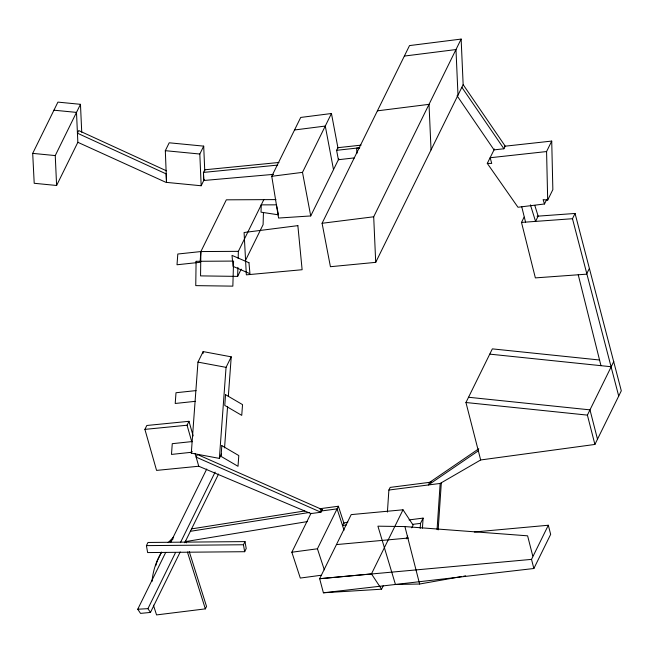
<?xml version="1.0" encoding="UTF-8"?>
<svg xmlns="http://www.w3.org/2000/svg" width="654" height="654" viewBox="0 0 654 654"><rect width="100%" height="100%" fill="white"/><g stroke="black" fill="none" stroke-linecap="round" stroke-linejoin="round"><path stroke-width="0.98" d="M275.972 199.593L226.333 199.822L200.876 251.561L200.549 275.89L237.639 276.397L241.212 269.137M237.639 276.397L237.901 267.38M238.162 258.355L238.367 251.34L263.824 199.601M263.448 212.632L263.096 224.665L245.234 260.971M387.405 512.074L388.885 490.034L390.176 487.402L431.624 482.08M420.187 528.375L420.522 523.364L423.105 518.107L409.028 519.914M422.435 528.121L423.105 518.107M437.068 529.536L440.167 483.445L480.665 459.966L594.903 444.442L621.3 390.806L575.054 213.457L537.081 216.212M438.164 529.912L441.319 482.824M200.876 251.561L200.091 262.303L177.013 264.764L177.806 254.022L200.876 251.561L238.367 251.34M221.534 454.007L219.376 458.389L191.295 453.148L197.966 362.112L203.149 351.59L231.23 356.839L228.336 396.283M202.993 353.618L203.149 351.59M219.376 458.389L226.055 367.352L231.23 356.839M224.551 447.876L227.592 406.396M151.981 581.61C152.938 571.285 156.044 561.001 161.677 552.246M155.709 565.8L157.262 560.944L161.432 552.18M53.947 110.191L76.493 112.398L77.851 142.302L56.604 185.483L34.204 183.284L32.7 153.371L57.92 102.114L80.467 104.321L81.734 132.239M56.604 185.483L55.247 155.578L80.467 104.321M204.187 179.621L201.17 185.761L166.549 182.392L165.323 150.682L169.206 142.793L203.696 146.136L204.759 170.931M201.17 185.761L199.822 154.025L203.696 146.136M320.91 512.237L196.151 457.13L197.443 454.505L322.201 509.605L320.91 512.237L310.863 513.586L198.742 466.237L156.568 470.398L144.902 429.384L146.815 425.484L188.981 421.315L193.151 435.965M338.797 158.889L310.724 215.943L278.571 218.044L271.753 176.286L300.709 117.442L331.447 113.51L337.995 148.18M310.724 215.943L302.491 172.362L331.447 113.51M191.785 441.826L187.06 425.223L188.981 421.315M354.509 157.867L338.388 159.723L336.606 150.314L337.905 147.681L361.09 145.139M191.295 453.148L192.153 451.391M146.422 545.624L147.976 542.468L245.005 541.602L246.215 548.551L244.67 551.706L147.632 552.573L146.422 545.624L243.452 544.757L245.005 541.602M322.087 223.276L409.518 45.584L461.135 39.085L463.155 84.652L375.715 262.352L330.425 266.709L322.087 223.276L373.696 216.785L461.135 39.085M180.234 551.935L150.461 612.422L140.545 613.395L137.749 609.234L165.715 552.409M170.678 542.321L206.754 469M150.461 612.422L147.935 608.653L175.444 552.744M180.406 542.665L215.133 472.09M184.739 542.763L218.567 474.019M153.412 605.138L156.551 614.915L205.348 608.874L206.541 606.454L189.227 551.518M320.959 575.283L300.292 578.062L291.848 552.229L311.042 513.218M546.638 199.617L544.488 203.983L517.976 207.253L487.287 163.394L494.473 149.006M457.056 95.737L494.04 149.88L503.915 148.769L505.207 146.144L463.155 84.652M324.319 569.838L317.435 548.788L338.371 506.245L319.667 508.755M544.488 203.983L543.122 199.617L547.692 200.099L546.572 151.556L551.723 141.076L504.397 146.259M589.123 268.917L586.532 274.173L535.364 277.893L521.5 222.417L524.083 217.161M547.692 200.099L552.851 189.619L551.723 141.076M383.358 585.534L381.56 589.197L323.395 592.786L319.651 578.716L371.472 573.901L403.019 509.801L413.107 525.088L411.75 527.835M480.665 459.966L465.95 402.512L492.348 348.876L599.62 360.011M406.347 538.822L407.695 536.076M618.709 396.062L572.471 218.714L575.054 213.457M594.903 444.442L587.398 415.118L613.787 361.482M323.395 592.786L533.86 568.506L531.522 559.374L548.322 525.244L474.314 531.996M533.86 568.506L550.66 534.375L548.322 525.244M168.135 542.624L173.629 537.065M170.334 541.43L173.138 538.839M478.785 448.775L429.662 482.333L428.362 484.966L478.327 450.835M347.814 522.162L343.857 523.012L342.557 525.644L346.522 524.794M532.74 555.916L527.606 535.822L404.908 526.576L377.922 526.176L395.449 584.472L419.623 584.022L461.65 576.55M463.645 576.199L465.648 575.839M185.213 541.651L307.306 521.598M191.557 528.89L304.764 510.954M190.363 531.31L309.587 512.425M320.19 509.875L322.201 509.605M320.346 511.126L337.08 508.869L344.045 530.173M291.848 552.229L317.435 548.788M388.885 490.034L440.167 483.445M412.478 524.394L420.522 523.364M294.537 129.982L325.283 126.058L333.507 169.639M271.753 176.286L302.491 172.362M404.368 56.064L455.977 49.565L457.996 95.132M377.407 110.837L429.024 104.346L431.043 149.913M336.606 150.314L359.798 147.763M546.572 151.556L490.173 157.737L491.718 163.443L487.287 163.394M196.061 390.593L176 392.735L175.215 403.477L195.276 401.335M192.325 441.54L172.264 443.682L171.479 454.424L191.54 452.282M278.947 162.47L204.8 169.787L203.5 172.419L203.762 180.496L273.536 174.365M277.656 165.094L203.419 172.427L203.762 180.496M144.902 429.384L187.06 425.223M403.019 509.801L351.198 514.608L319.651 578.716L531.522 559.374M336.45 544.586L408.423 538.013M521.5 222.417L572.471 218.714M137.749 609.234L147.935 608.653M359.553 148.074L356.561 148.147L357.051 153.224M165.323 150.682L199.822 154.025M32.7 153.371L55.247 155.578M489.764 354.133L611.204 366.739M468.542 397.256L589.982 409.862L597.494 439.186M465.95 402.512L587.398 415.118M197.966 362.112L226.055 367.352M77.851 142.302L166.459 182.58L166.116 173.882L77.442 133.195L78.733 130.563L166.492 170.833M461.863 87.284L503.915 148.769M371.472 573.901L381.56 589.197M338.371 506.245L344.004 523.462M185.883 540.915L186.488 542.845M187.428 552.017L205.348 608.874M534.817 205.438L538.136 216.139L535.552 221.395L530.419 204.857M195.129 453.541L198.742 466.237M404.908 526.576L419.623 584.022M578.234 274.778L600.969 365.676M521.745 206.811L525.563 222.123M243.452 544.757L244.67 551.706M373.696 216.785L375.715 262.352M196.086 261.306L195.759 285.626L232.849 286.141L233.576 261.077L196.086 261.306M261.24 204.865L261.028 212.174L278.473 214.831L276.421 204.849L261.24 204.865M221.82 445.627L221.036 456.369L238.007 466.302L238.8 455.568L221.82 445.627M225.556 394.681L224.772 405.423L241.743 415.364L242.536 404.622L225.556 394.681M297.864 225.638L244.089 232.505L246.345 274.844L302.123 269.726L297.864 225.638M248.97 262.744L232.015 255.379L233.004 266.333L249.951 273.699L248.97 262.744"/></g></svg>
